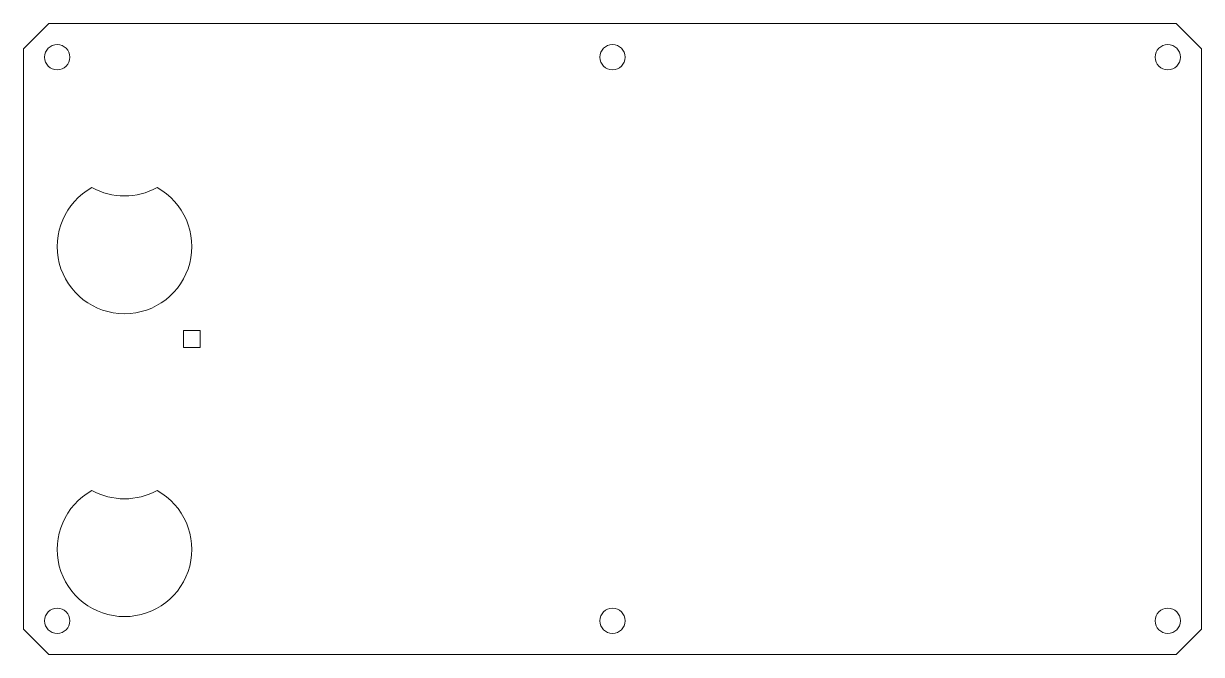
# Model space of a CAD drawing. Header units: inches. Extents: x -2.76 to 2.76, y -1.48 to 1.48.
import ezdxf

# ---------------------------------------------------------------- set-up
doc = ezdxf.new("R2010")
doc.units = ezdxf.units.IN
doc.header["$MEASUREMENT"] = 0

msp = doc.modelspace()

# ---------------------------------------------------------------- linework, layer by layer
at = {"color": 7, "linetype": 'Continuous', "lineweight": 15}
for p, q in [((-2.6378, 1.4764), (-2.7559, 1.3583)), ((2.6378, 1.4764), (-2.6378, 1.4764)), ((2.7559, 1.3583), (2.6378, 1.4764)), ((-2.7559, 1.3583), (-2.7559, -1.3583)), ((2.7559, -1.3583), (2.7559, 1.3583)), ((-2.0079, -0.0394), (-2.0079, 0.0394)), ((-2.0079, 0.0394), (-1.9291, 0.0394)), ((-1.9291, 0.0394), (-1.9291, -0.0394)), ((-1.9291, -0.0394), (-2.0079, -0.0394)), ((-2.7559, -1.3583), (-2.6378, -1.4764)), ((2.6378, -1.4764), (2.7559, -1.3583)), ((-2.6378, -1.4764), (2.6378, -1.4764))]:
    msp.add_line(p, q, dxfattribs=at)
for centre in [(-2.5984, 1.3189), (0, 1.3189), (2.5984, 1.3189), (-2.5984, -1.3189), (0, -1.3189), (2.5984, -1.3189)]:
    msp.add_circle(centre, 0.0591, dxfattribs=at)
for centre, start, end in [((-2.2835, 0.4331), 118.955, 61.045), ((-2.2835, 0.9843), 241.045, 298.955), ((-2.2835, -0.9843), 118.955, 61.045), ((-2.2835, -0.4331), 241.045, 298.955)]:
    msp.add_arc(centre, 0.315, start, end, dxfattribs=at)

doc.saveas('drawing.dxf')
